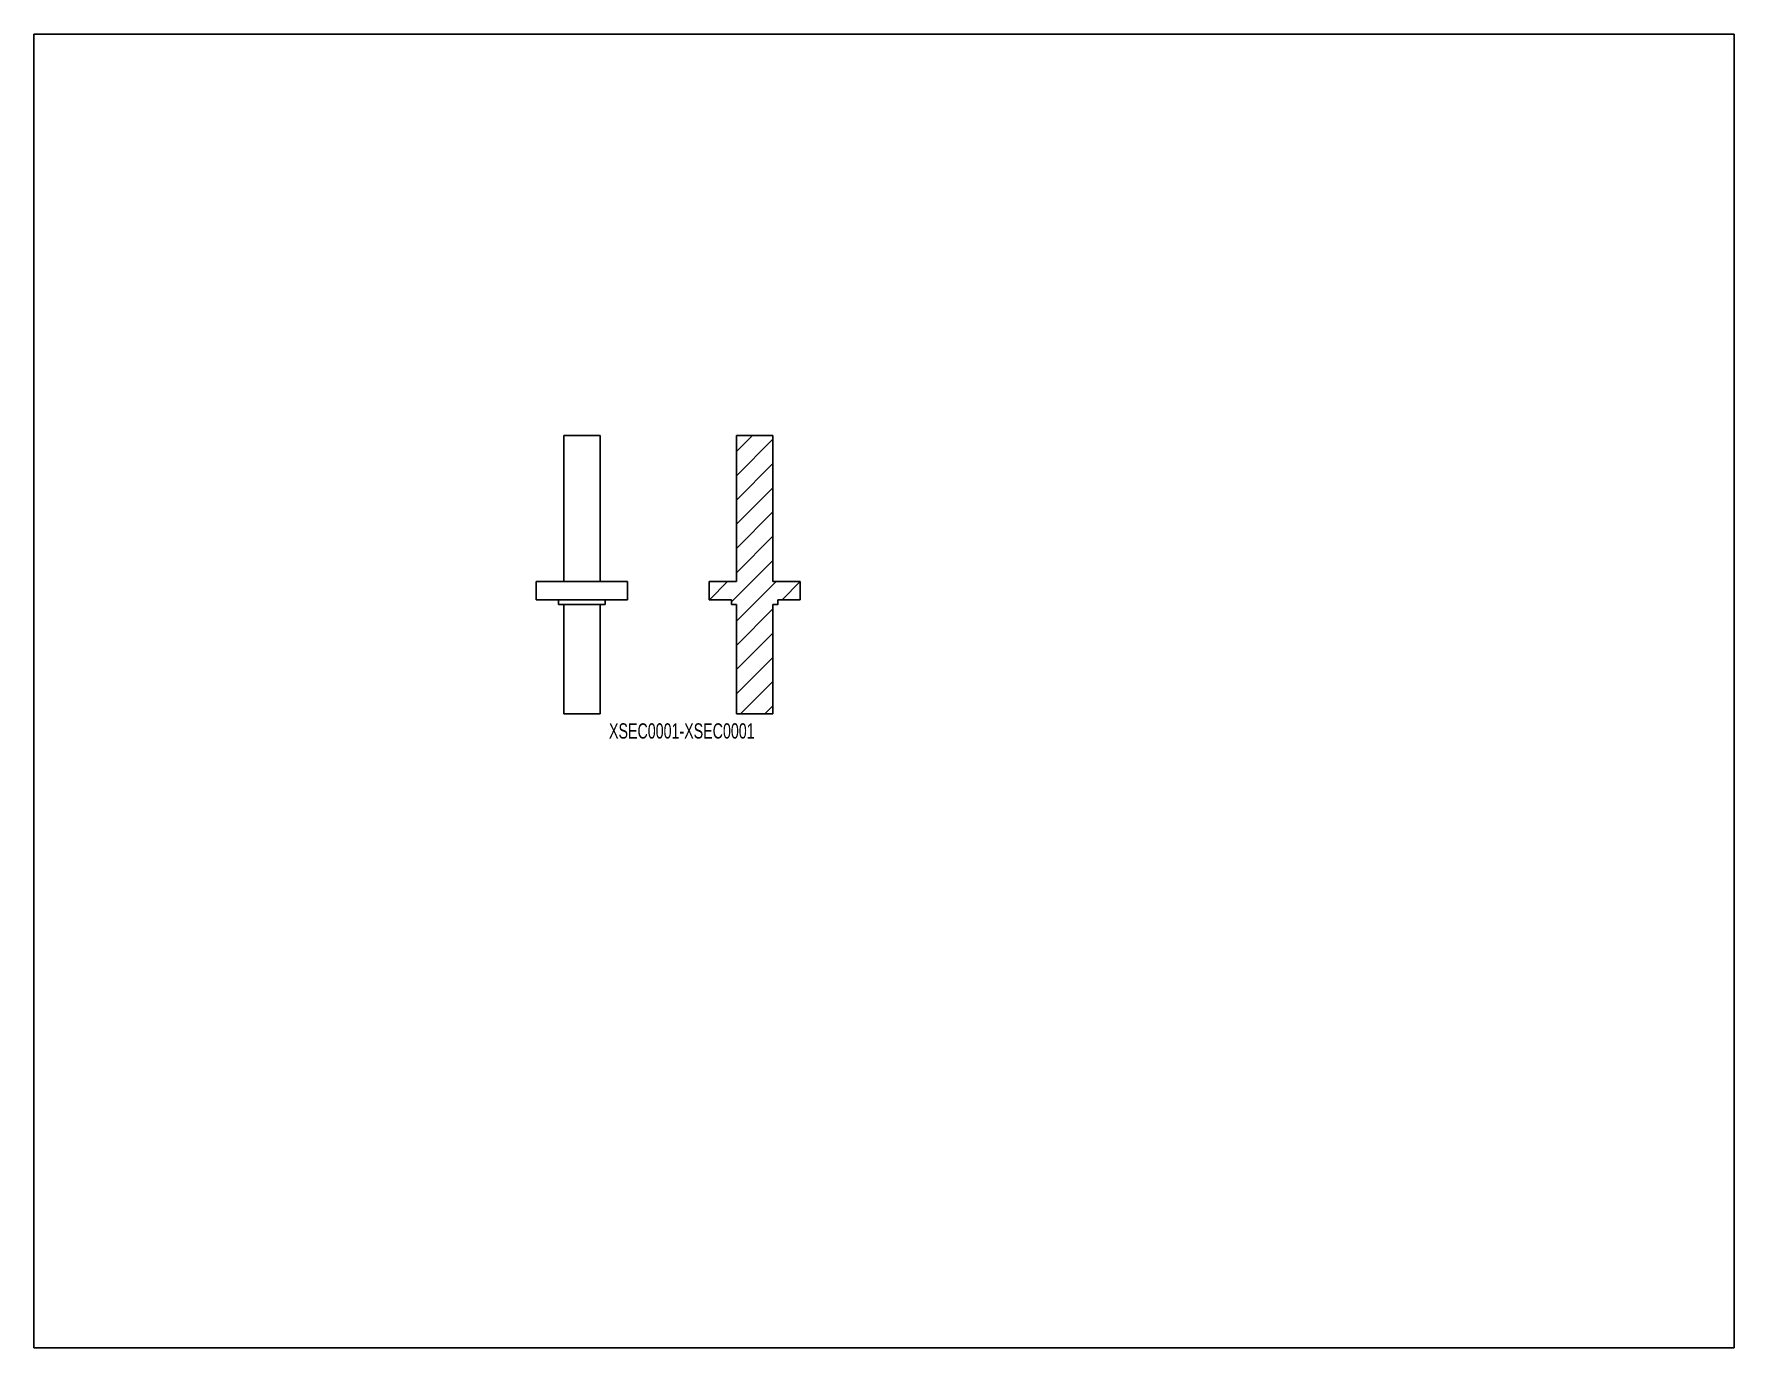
# Model space of a CAD drawing. Header units: millimetres. Extents: x 0 to 559, y 0 to 432.
import ezdxf

# ---------------------------------------------------------------- set-up
doc = ezdxf.new("R2010")
doc.units = ezdxf.units.MM
doc.header["$LTSCALE"] = 30.734
doc.linetypes.add('HIDDEN', pattern=[0.2, 0.1, -0.1])
doc.layers.get('0').update_dxf_attribs({"linetype": 'CONTINUOUS'})
doc.layers.add('02___PRT_ALL_AXES', color=7, linetype='CONTINUOUS')
doc.styles.get("Standard").update_dxf_attribs({"font": 'txt', "width": 0.7})

msp = doc.modelspace()

# ---------------------------------------------------------------- hatches: boundary and pattern name
at = {"linetype": 'CONTINUOUS'}
h = msp.add_hatch(dxfattribs=at)
h.set_pattern_fill('XSEC0001', color=2, scale=5.629658, angle=45, style=0, pattern_type=0)
h.set_pattern_definition([(45, (0, 0), (-3.98077, 3.98077), [])])
edge = h.paths.add_edge_path()
edge.add_line((242.88, 208.38), (230.88, 208.38))
edge.add_line((230.88, 244.38), (230.88, 208.38))
edge.add_line((230.88, 244.38), (229.23, 244.38))
edge.add_line((229.23, 245.88), (229.23, 244.38))
edge.add_line((221.88, 245.88), (229.23, 245.88))
edge.add_line((221.88, 251.88), (221.88, 245.88))
edge.add_line((230.88, 251.88), (221.88, 251.88))
edge.add_line((230.88, 299.88), (230.88, 251.88))
edge.add_line((242.88, 299.88), (230.88, 299.88))
edge.add_line((242.88, 299.88), (242.88, 251.88))
edge.add_line((251.88, 251.88), (242.88, 251.88))
edge.add_line((251.88, 251.88), (251.88, 245.88))
edge.add_line((244.53, 245.88), (251.88, 245.88))
edge.add_line((244.53, 245.88), (244.53, 244.38))
edge.add_line((244.53, 244.38), (242.88, 244.38))
edge.add_line((242.88, 244.38), (242.88, 208.38))

# ---------------------------------------------------------------- linework, layer by layer
at = {"color": 7, "linetype": 'CONTINUOUS'}
for p, q in [((0, 0), (0, 431.8)), ((0, 431.8), (558.8, 431.8)), ((558.8, 0), (558.8, 431.8)), ((230.88, 299.88), (230.88, 251.88)), ((242.88, 299.88), (230.88, 299.88)), ((242.88, 299.88), (242.88, 251.88)), ((165.11, 245.88), (165.11, 251.88)), ((195.11, 245.88), (195.11, 251.88)), ((221.88, 251.88), (221.88, 245.88)), ((230.88, 251.88), (221.88, 251.88)), ((251.88, 251.88), (242.88, 251.88)), ((251.88, 251.88), (251.88, 245.88)), ((195.11, 245.88), (165.11, 245.88)), ((172.46, 244.38), (172.46, 245.88)), ((187.76, 244.38), (187.76, 245.88)), ((221.88, 245.88), (229.23, 245.88)), ((229.23, 245.88), (229.23, 244.38)), ((244.53, 245.88), (251.88, 245.88)), ((244.53, 245.88), (244.53, 244.38)), ((187.76, 244.38), (172.46, 244.38)), ((230.88, 244.38), (229.23, 244.38)), ((230.88, 244.38), (230.88, 208.38)), ((244.53, 244.38), (242.88, 244.38)), ((242.88, 244.38), (242.88, 208.38)), ((242.88, 208.38), (230.88, 208.38)), ((0, 0), (558.8, 0))]:
    msp.add_line(p, q, dxfattribs=at)
at = {"layer": '02___PRT_ALL_AXES', "color": 7, "linetype": 'CONTINUOUS'}
for p, q in [((174.11, 251.88), (174.11, 299.88)), ((186.11, 299.88), (174.11, 299.88)), ((186.11, 251.88), (186.11, 299.88)), ((195.11, 251.88), (165.11, 251.88)), ((174.11, 208.38), (174.11, 244.38)), ((186.11, 208.38), (186.11, 244.38)), ((186.11, 208.38), (174.11, 208.38))]:
    msp.add_line(p, q, dxfattribs=at)
at = {"layer": '02___PRT_ALL_AXES', "color": 8, "linetype": 'HIDDEN'}
msp.add_line((186.11, 244.38), (174.11, 244.38), dxfattribs=at)

# ---------------------------------------------------------------- texts
at = {"color": 2, "linetype": 'CONTINUOUS', "insert": (236.88, 205.28), "char_height": 5, "width": 97.1429, "attachment_point": 3, "line_spacing_factor": 0.9}
msp.add_mtext('XSEC0001-XSEC0001', dxfattribs=at)

doc.saveas('drawing.dxf')
